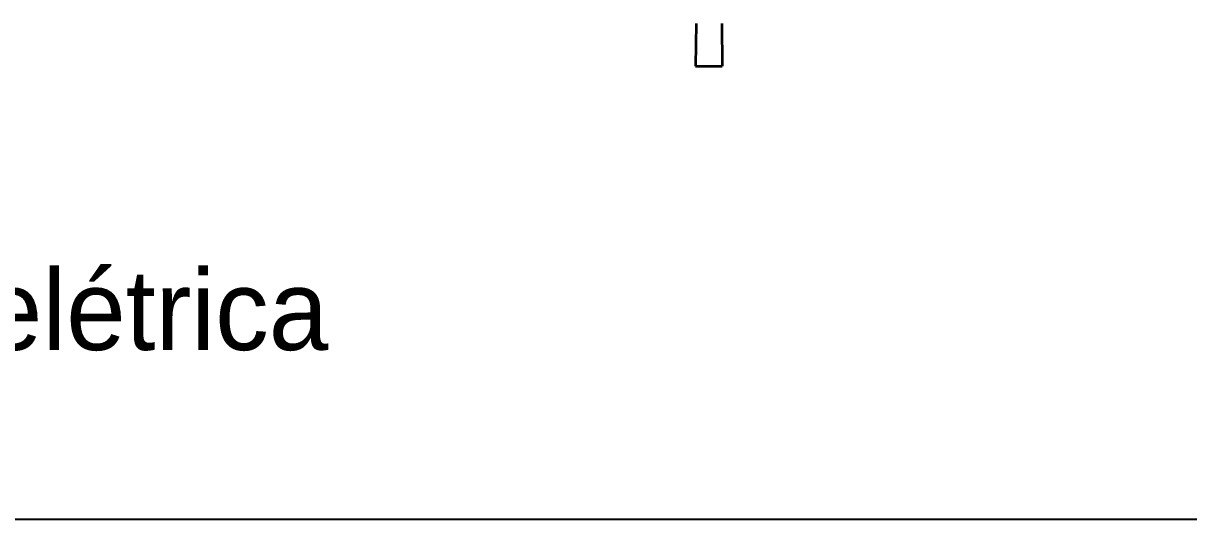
# Model space of a CAD drawing. Header units: millimetres. Extents: x 145 to 60311, y -8355 to 8851.
# Drawn here: x 364.3 to 437, y 323.8 to 354.7 of the extents above; entities that cross this region are included whole.
import ezdxf

# ---------------------------------------------------------------- set-up
doc = ezdxf.new("R2010")
doc.units = ezdxf.units.MM
doc.linetypes.add('ACAD_ISO03W100', pattern=[30, 12, -18])

msp = doc.modelspace()

# ---------------------------------------------------------------- linework, layer by layer
at = {"linetype": 'ACAD_ISO03W100', "lineweight": 35}
for p, q in [((406.237, 354.688), (406.199, 352.014)), ((407.84, 354.688), (407.873, 352.014)), ((406.199, 352.014), (407.873, 352.014))]:
    msp.add_line(p, q, dxfattribs=at)
msp.add_lwpolyline([(283.927, 489.945), (507.337, 489.945), (507.337, 323.781), (283.927, 323.781)], close=True)

# ---------------------------------------------------------------- texts
at = {"insert": (292.619, 339.344), "char_height": 5, "attachment_point": 1}
msp.add_mtext_dynamic_manual_height_columns('Instalações de energia elétrica', width=221.47496, gutter_width=12.5, heights=[0], dxfattribs=at)

doc.saveas('drawing.dxf')
